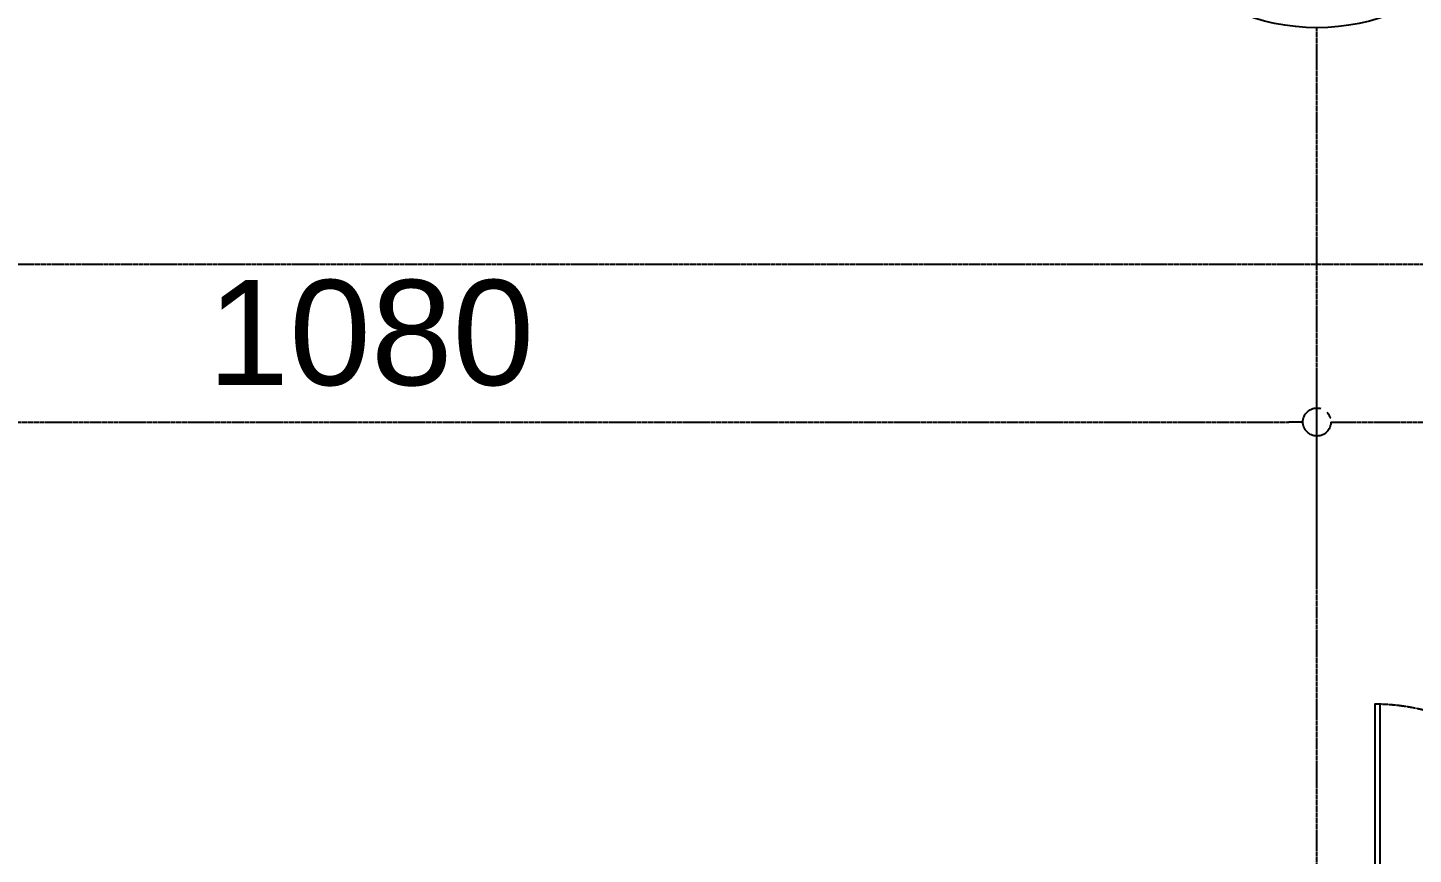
# Model space of a CAD drawing. Header units: millimetres. Extents: x -18489 to 17339, y -1599 to 10961.
# Drawn here: x -14774 to -13983, y 8791 to 9262 of the extents above; entities that cross this region are included whole.
import ezdxf
from ezdxf.enums import TextEntityAlignment as Align

# ---------------------------------------------------------------- set-up
doc = ezdxf.new("R2010")
doc.units = ezdxf.units.MM
doc.linetypes.add('X-CUB3-L10$0$COL-CEN-LIN', pattern=[3.25, 2.5, -0.25, 0.25, -0.25])
doc.linetypes.add('X-CUB3-L10$0$HIDDEN', pattern=[0.4, 0.3, -0.1])
for name, color, linetype in [('X-CUB3-L10$0$0-MC', 8, 'Continuous'), ('X-CUB3-L10$0$0-NC', 8, 'Continuous'), ('X-CUB3-L10$0$CCL', 8, 'X-CUB3-L10$0$COL-CEN-LIN'), ('X-CUB3-L10$0$Door', 8, 'Continuous')]:
    doc.layers.add(name, color=color, linetype=linetype)
doc.styles.add('X-CUB3-L10$0$CHINA', font='simplex.shx', dxfattribs={"width": 0.75, "bigfont": 'chineset.shx'})
doc.styles.add('X-CUB3-L10$0$COL-NUM', font='romanc')
doc.styles.add('X-CUB3-L10$0$DIM', font='', dxfattribs={"width": 0.8})
doc.styles.add('X-CUB3-L10$0$Gen-Text', font='arial.ttf', dxfattribs={"height": 2.5})
doc.styles.get('X-CUB3-L10$0$DIM').set_extended_font_data('MingLiU')
doc.dimstyles.new('X-CUB3-L10$0$0-Defpoint', dxfattribs={"dimtxt": 15, "dimasz": 0.5, "dimexe": 0.5, "dimexo": 0.5, "dimgap": 0.5, "dimtad": 1, "dimdsep": 46, "dimtxsty": 'X-CUB3-L10$0$CHINA', "dimblk": 'X-CUB3-L10$0$_None', "dimcen": 10, "dimclrd": 256, "dimclre": 256, "dimclrt": 256, "dimadec": 0, "dimazin": 0, "dimtfac": 1, "dimtix": 1, "dimtmove": 2, "dimatfit": 3, "dimldrblk": 'X-CUB3-L10$0$_None', "dimfxl": 0.5, "dimtolj": 1, "dimtzin": 0, "dimarcsym": 0})
doc.dimstyles.new('X-CUB3-L10$0$CIRL', dxfattribs={"dimtxt": 50, "dimasz": 25, "dimexe": 16, "dimexo": 0, "dimgap": 6, "dimtad": 1, "dimdsep": 46, "dimtxsty": 'X-CUB3-L10$0$DIM', "dimblk": 'X-CUB3-L10$0$_DotBlank', "dimcen": 10, "dimdle": 16, "dimclrd": 256, "dimclre": 256, "dimclrt": 6, "dimadec": 0, "dimazin": 0, "dimtfac": 1, "dimtix": 1, "dimtmove": 2, "dimatfit": 3, "dimldrblk": 'X-CUB3-L10$0$ARROW', "dimfxl": 1, "dimtolj": 1, "dimtzin": 0, "dimarcsym": 0})

# ---------------------------------------------------------------- blocks, each defined once
blk = doc.blocks.new('X-CUB3-L10$0$_DotBlank')
at = {"color": 0, "linetype": 'ByBlock', "lineweight": -2}
blk.add_line((-0.5, 0), (-1, 0), dxfattribs=at)
blk.add_circle((0, 0), 0.5, dxfattribs=at)
blk = doc.blocks.new('*D572')
at = {"layer": 'DefPoints', "color": 0, "transparency": 16777216}
for p in [(0, 9847.46), (-4440, 9757.46), (0, 9757.46)]:
    blk.add_point(p, dxfattribs=at)
at = {"layer": 'X-CUB3-L10$0$CCL', "lineweight": -2}
for p, q in [((-4440, 9757.46), (-4440, 9867.46)), ((0, 9757.46), (0, 9867.46)), ((-4424, 9847.46), (-16, 9847.46))]:
    blk.add_line(p, q, dxfattribs=at)
at = {"layer": 'X-CUB3-L10$0$CCL', "lineweight": -2, "xscale": 16, "yscale": 16, "zscale": 16, "rotation": 180}
blk.add_blockref('X-CUB3-L10$0$_DotBlank', (-4440, 9847.46), dxfattribs=at)
at = {"layer": 'X-CUB3-L10$0$CCL', "lineweight": -2, "xscale": 16, "yscale": 16, "zscale": 16}
blk.add_blockref('X-CUB3-L10$0$_DotBlank', (0, 9847.46), dxfattribs=at)
at = {"layer": 'X-CUB3-L10$0$CCL', "color": 6, "insert": (-2220, 9898.09), "char_height": 2.5, "attachment_point": 5, "style": 'X-CUB3-L10$0$Gen-Text'}
blk.add_mtext('\\A1;{\\H24x;4440}', dxfattribs=at)
blk = doc.blocks.new('X-CUB3-L10$0$ARROW')
at = {"color": 3}
blk.add_solid([(0, 0), (-2.4, -0.4), (-2.4, 0.4)], dxfattribs=at)
blk = doc.blocks.new('*D575')
at = {"layer": 'DefPoints', "color": 0, "transparency": 16777216}
for p in [(-1200, 9757.46), (-2280, 9667.46), (-1200, 9667.46)]:
    blk.add_point(p, dxfattribs=at)
at = {"layer": 'X-CUB3-L10$0$CCL', "lineweight": -2}
for p, q in [((-2280, 9667.46), (-2280, 9777.46)), ((-1200, 9667.46), (-1200, 9777.46)), ((-2264, 9757.46), (-1216, 9757.46))]:
    blk.add_line(p, q, dxfattribs=at)
at = {"layer": 'X-CUB3-L10$0$CCL', "lineweight": -2, "xscale": 16, "yscale": 16, "zscale": 16, "rotation": 180}
blk.add_blockref('X-CUB3-L10$0$_DotBlank', (-2280, 9757.46), dxfattribs=at)
at = {"layer": 'X-CUB3-L10$0$CCL', "lineweight": -2, "xscale": 16, "yscale": 16, "zscale": 16}
blk.add_blockref('X-CUB3-L10$0$_DotBlank', (-1200, 9757.46), dxfattribs=at)
at = {"layer": 'X-CUB3-L10$0$CCL', "color": 6, "insert": (-1740, 9808.09), "char_height": 2.5, "attachment_point": 5, "style": 'X-CUB3-L10$0$Gen-Text'}
blk.add_mtext('\\A1;{\\H24x;1080}', dxfattribs=at)
blk = doc.blocks.new('*D576')
at = {"layer": 'DefPoints', "color": 0, "transparency": 16777216}
for p in [(0, 9757.46), (-1200, 9667.46), (0, 9667.46)]:
    blk.add_point(p, dxfattribs=at)
at = {"layer": 'X-CUB3-L10$0$CCL', "lineweight": -2}
for p, q in [((-1200, 9667.46), (-1200, 9777.46)), ((0, 9667.46), (0, 9777.46)), ((-1184, 9757.46), (-16, 9757.46))]:
    blk.add_line(p, q, dxfattribs=at)
at = {"layer": 'X-CUB3-L10$0$CCL', "lineweight": -2, "xscale": 16, "yscale": 16, "zscale": 16, "rotation": 180}
blk.add_blockref('X-CUB3-L10$0$_DotBlank', (-1200, 9757.46), dxfattribs=at)
at = {"layer": 'X-CUB3-L10$0$CCL', "lineweight": -2, "xscale": 16, "yscale": 16, "zscale": 16}
blk.add_blockref('X-CUB3-L10$0$_DotBlank', (0, 9757.46), dxfattribs=at)
at = {"layer": 'X-CUB3-L10$0$CCL', "color": 6, "insert": (-600, 9808.09), "char_height": 2.5, "attachment_point": 5, "style": 'X-CUB3-L10$0$Gen-Text'}
blk.add_mtext('\\A1;{\\H24x;1200}', dxfattribs=at)
blk = doc.blocks.new('X-CUB3-L10$0$cn-y')
at = {"layer": 'X-CUB3-L10$0$0-MC'}
blk.add_circle((-50, 0), 50, dxfattribs=at)
at = {"layer": 'X-CUB3-L10$0$0-NC', "style": 'X-CUB3-L10$0$COL-NUM'}
blk.add_attdef('GRID-Y', text='', height=50, dxfattribs=at).set_placement((-50, 0), align=Align.MIDDLE_CENTER)
blk = doc.blocks.new('*D589')
at = {"layer": 'DefPoints', "lineweight": -2, "transparency": 16777216}
blk.add_line((0, 0), (120, 0), dxfattribs=at)
at = {"layer": 'DefPoints', "color": 0, "transparency": 16777216}
for p in [(0, 0), (120, 0), (120, 0)]:
    blk.add_point(p, dxfattribs=at)
at = {"layer": 'DefPoints', "transparency": 16777216, "insert": (18.53, 8), "char_height": 15, "attachment_point": 5, "style": 'X-CUB3-L10$0$CHINA'}
blk.add_mtext('\\A1;120', dxfattribs=at)
blk = doc.blocks.new('X-CUB3-L10$0$_None')
blk = doc.blocks.new('X-CUB3-L10$0$CUB3-10')
at = {"layer": 'X-CUB3-L10$0$CCL'}
blk.add_line((-1200, 0), (-1200, 9982.459), dxfattribs=at)
ref = blk.add_blockref('X-CUB3-L10$0$cn-y', (-1080, 10102.459), dxfattribs=dict(at, xscale=2.399999999999997, yscale=2.399999999999997, zscale=2.399999999999997))
ref.add_attrib('GRID-Y', 'C4', dxfattribs={"layer": 'X-CUB3-L10$0$0-NC', "height": 80, "style": 'X-CUB3-L10$0$COL-NUM'}).set_placement((-1200, 10102.459), align=Align.MIDDLE_CENTER)
for base, p1, p2, picture, middle in [((0, 9847.459), (-4440, 9757.459), (0, 9757.459), '*D572', (-2220, 9898.093)), ((-1200, 9757.459), (-2280, 9667.459), (-1200, 9667.459), '*D575', (-1740, 9808.093)), ((0, 9757.459), (-1200, 9667.459), (0, 9667.459), '*D576', (-600, 9808.093))]:
    dim = blk.add_linear_dim(base=base, p1=p1, p2=p2, text='{\\H24x;<>}', dimstyle='X-CUB3-L10$0$CIRL', override={"dimtxt": 60, "dimasz": 16, "dimexe": 20, "dimgap": 20, "dimtxsty": 'X-CUB3-L10$0$Gen-Text'}, dxfattribs=at)
    dim.commit()
    dim.dimension.update_dxf_attribs({"geometry": picture, "text_midpoint": middle})
blk = doc.blocks.new('*U588')
at = {"layer": 'X-CUB3-L10$0$Door', "linetype": 'Continuous'}
for points in [[(3, 15), (6, 15), (6, 128.946), (3, 128.946)], [(3, 0), (0, 0), (0, 15), (3, 15)], [(120, 15), (117, 15), (117, 0), (120, 0)]]:
    blk.add_lwpolyline(points, close=True, dxfattribs=at)
at = {"layer": 'X-CUB3-L10$0$Door', "linetype": 'X-CUB3-L10$0$HIDDEN'}
blk.add_arc((3, 15), 114, 0, 90, dxfattribs=at)
at = {"layer": 'DefPoints'}
dim = blk.add_linear_dim(base=(120, 0), p1=(0, 0), p2=(120, 0), dimstyle='X-CUB3-L10$0$0-Defpoint', dxfattribs=at)
dim.commit()
dim.dimension.update_dxf_attribs({"geometry": '*D589', "text_midpoint": (18.531, 8), "dimtype": 128})
blk = doc.blocks.new('X-CUB3-L10')
at = {"layer": 'X-CUB3-L10$0$CCL'}
blk.add_blockref('X-CUB3-L10$0$CUB3-10', (-12838.15, -720), dxfattribs=at)
at = {"layer": 'X-CUB3-L10$0$Door'}
blk.add_blockref('*U588', (-14008.15, 8747.46), dxfattribs=at)

msp = doc.modelspace()

# ---------------------------------------------------------------- block references
msp.add_blockref('X-CUB3-L10', (0, 0))

doc.saveas('drawing.dxf')
